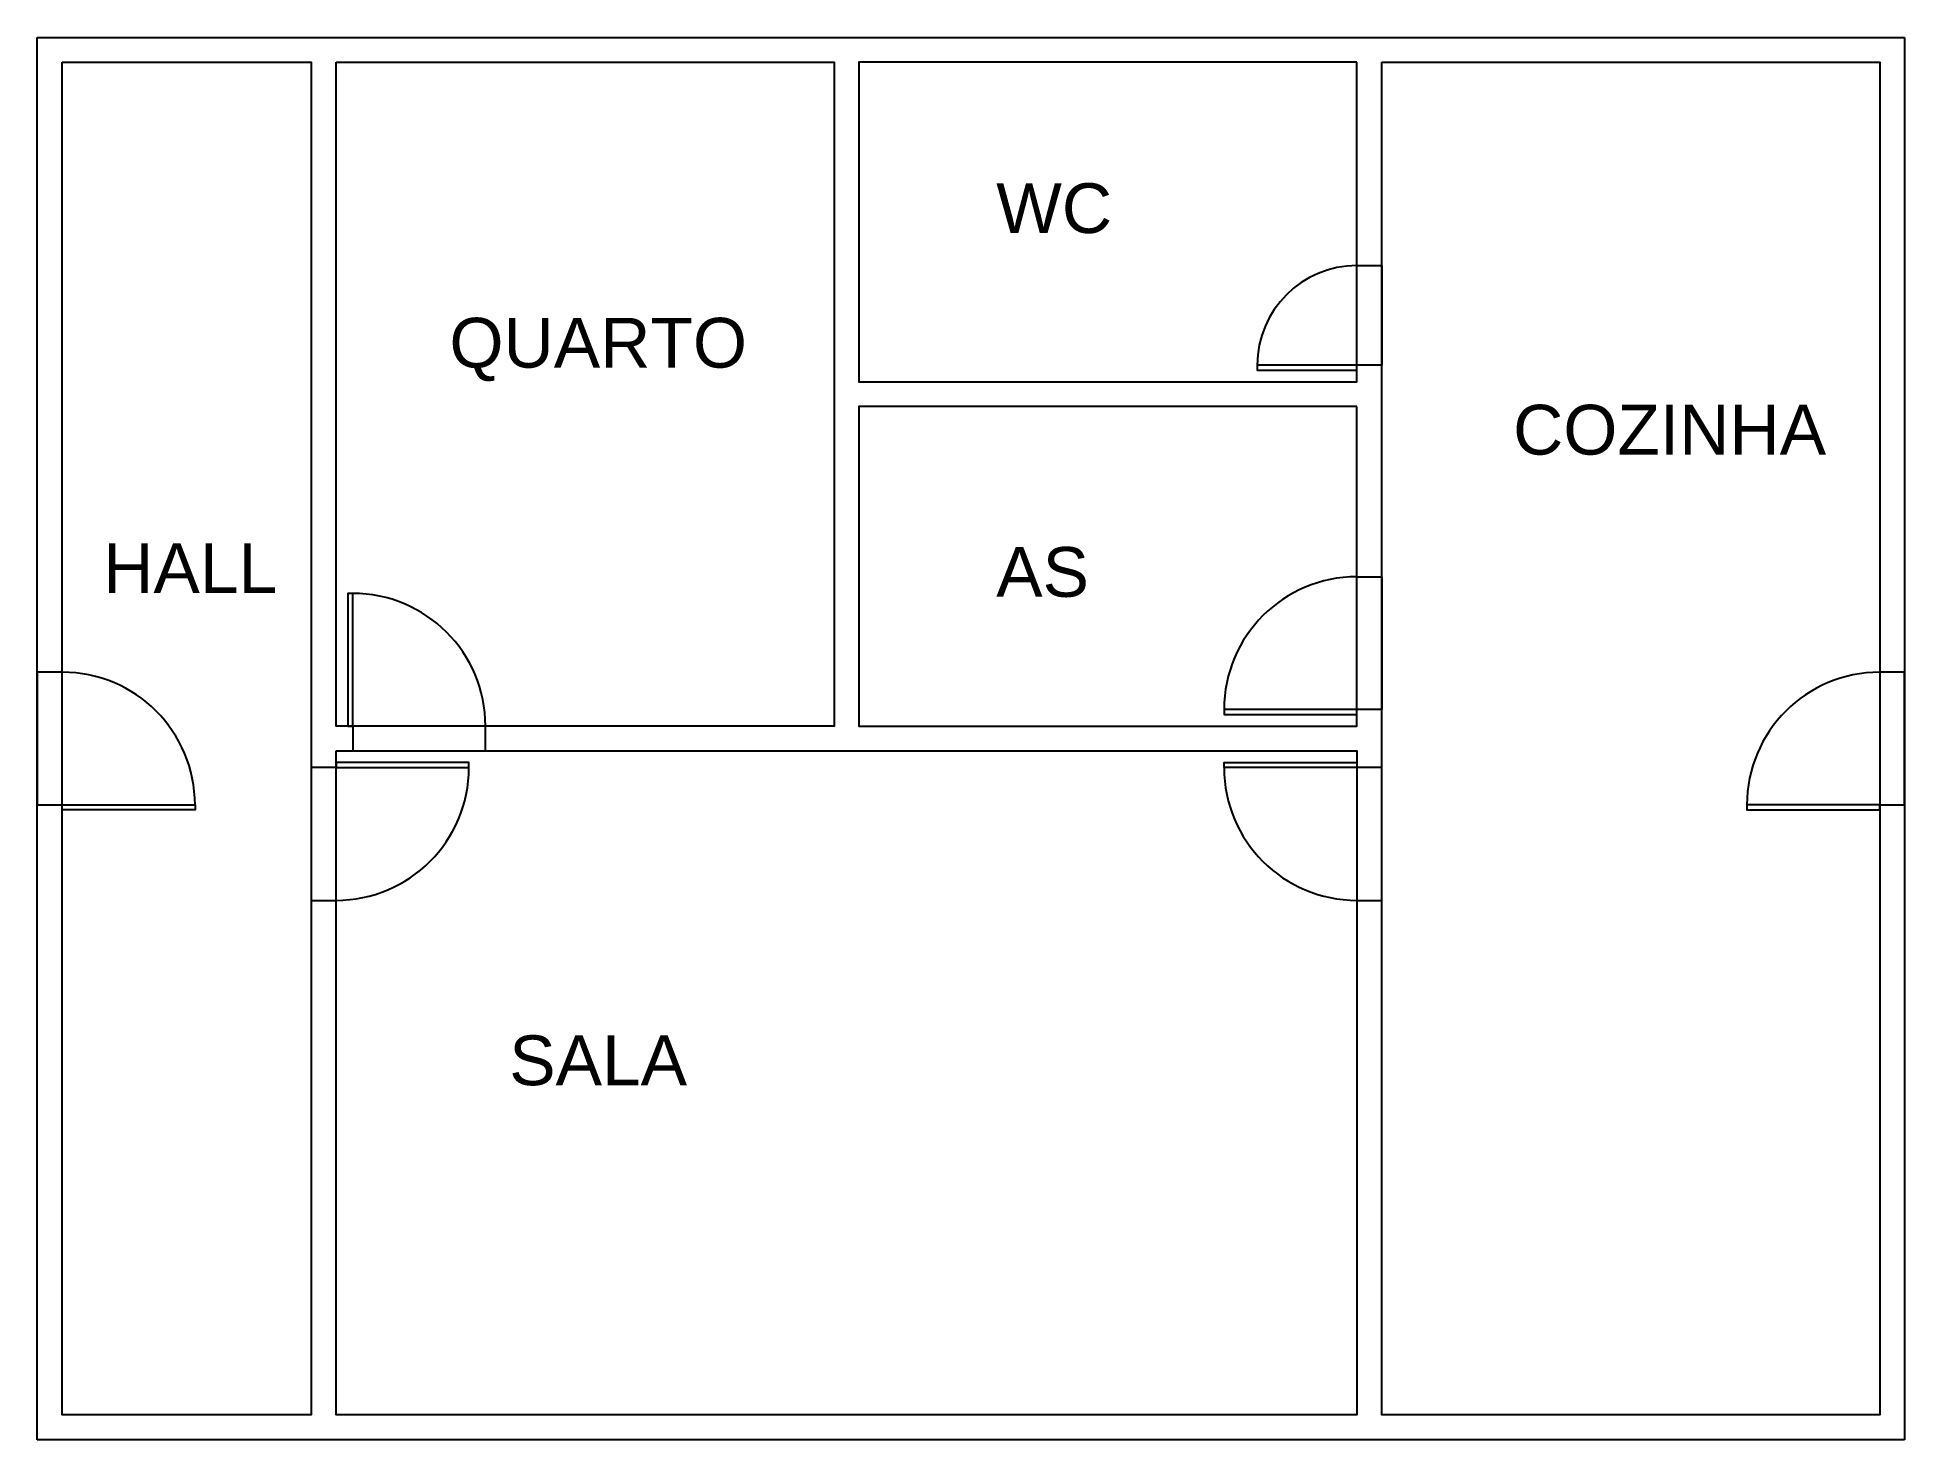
# Model space of a CAD drawing. Header units: millimetres. Extents: x 238.3 to 249.6, y 508.1 to 516.6.
import ezdxf

# ---------------------------------------------------------------- set-up
doc = ezdxf.new("R2010")
doc.units = ezdxf.units.MM
for name, color, linetype in [('IA_AMBIENTES', 141, 'Continuous'), ('IA_PORTAS', 6, 'Continuous'), ('IA_SOLEIRAS', 9, 'Continuous'), ('IA_TEXTOS', 3, 'Continuous')]:
    doc.layers.add(name, color=color, linetype=linetype)
doc.styles.get("Standard").update_dxf_attribs({"font": 'arial.ttf'})

msp = doc.modelspace()

# ---------------------------------------------------------------- linework, layer by layer
for p, q in [((238.304, 516.581), (249.554, 516.581)), ((238.304, 508.131), (238.304, 516.581)), ((249.554, 516.581), (249.554, 508.131)), ((249.554, 508.131), (238.304, 508.131))]:
    msp.add_line(p, q)
at = {"layer": 'IA_AMBIENTES'}
for points in [[(238.454, 516.431), (239.954, 516.431), (239.954, 508.281), (238.454, 508.281)], [(240.104, 516.431), (243.104, 516.431), (243.104, 512.431), (240.104, 512.431)], [(246.254, 516.431), (243.254, 516.431), (243.254, 514.506), (246.254, 514.506)], [(246.404, 516.431), (249.404, 516.431), (249.404, 508.281), (246.404, 508.281)], [(246.254, 514.356), (243.254, 514.356), (243.254, 512.431), (246.254, 512.431)], [(240.104, 512.281), (246.254, 512.281), (246.254, 508.281), (240.104, 508.281)]]:
    msp.add_lwpolyline(points, close=True, dxfattribs=at)
at = {"layer": 'IA_PORTAS'}
for points in [[(246.254, 514.606), (245.654, 514.606), (245.654, 514.576), (246.254, 514.576)], [(240.204, 512.431), (240.204, 513.231), (240.174, 513.231), (240.174, 512.431)], [(246.254, 512.531), (245.454, 512.531), (245.454, 512.501), (246.254, 512.501)], [(240.104, 512.181), (240.904, 512.181), (240.904, 512.211), (240.104, 512.211)], [(246.254, 512.181), (245.454, 512.181), (245.454, 512.211), (246.254, 512.211)], [(238.454, 511.956), (239.254, 511.956), (239.254, 511.926), (238.454, 511.926)], [(249.404, 511.956), (248.604, 511.956), (248.604, 511.926), (249.404, 511.926)]]:
    msp.add_lwpolyline(points, close=True, dxfattribs=at)
for centre, radius, start, end in [((246.254, 514.606), 0.6, 90, 180), ((240.204, 512.431), 0.8, 0, 90), ((246.254, 512.531), 0.8, 90, 180), ((238.454, 511.956), 0.8, 0, 90), ((249.404, 511.956), 0.8, 90, 180), ((240.104, 512.181), 0.8, 270, 360), ((246.254, 512.181), 0.8, 180, 270)]:
    msp.add_arc(centre, radius, start, end, dxfattribs=at)
at = {"layer": 'IA_SOLEIRAS'}
for points in [[(246.404, 514.606), (246.254, 514.606), (246.254, 515.206), (246.404, 515.206)], [(246.404, 512.531), (246.254, 512.531), (246.254, 513.331), (246.404, 513.331)], [(238.454, 512.756), (238.304, 512.756), (238.304, 511.956), (238.454, 511.956)], [(249.554, 512.756), (249.404, 512.756), (249.404, 511.956), (249.554, 511.956)], [(240.204, 512.431), (240.204, 512.281), (241.004, 512.281), (241.004, 512.431)], [(240.104, 512.181), (239.954, 512.181), (239.954, 511.381), (240.104, 511.381)], [(246.404, 512.181), (246.254, 512.181), (246.254, 511.381), (246.404, 511.381)]]:
    msp.add_lwpolyline(points, close=True, dxfattribs=at)

# ---------------------------------------------------------------- texts
at = {"layer": 'IA_TEXTOS', "char_height": 0.3, "attachment_point": 1}
for s, heights, insert in [('WC', [-0.31], (244.081, 515.702)), ('QUARTO', [-0.329], (240.787, 514.891)), ('COZINHA', [-0.31], (247.195, 514.367)), ('HALL', [-0.3], (238.701, 513.533)), ('AS', [-0.31], (244.081, 513.51)), ('SALA', [-0.31], (241.147, 510.567))]:
    msp.add_mtext_dynamic_manual_height_columns(s, width=0.2289, gutter_width=12.5, heights=heights, dxfattribs=dict(at, insert=insert))

doc.saveas('drawing.dxf')
